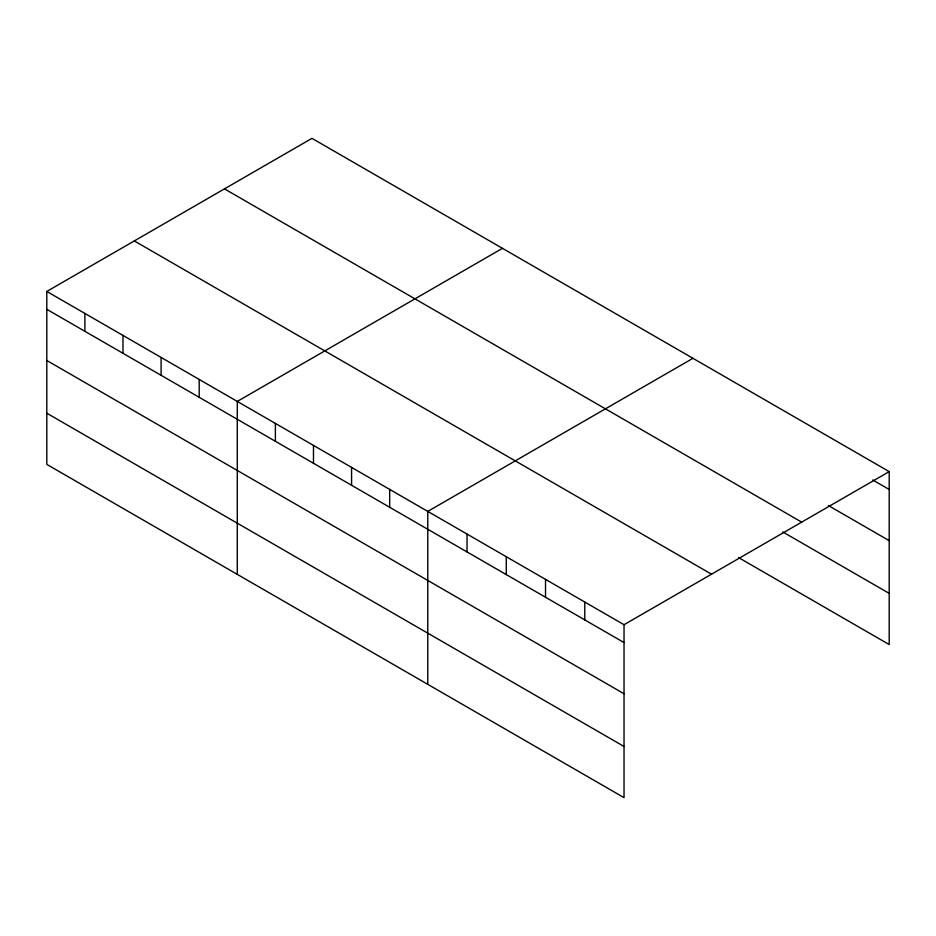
<?xml version="1.0" encoding="UTF-8"?>
<svg xmlns="http://www.w3.org/2000/svg" width="936" height="936" viewBox="0 0 936 936"><rect width="100%" height="100%" fill="white"/><g stroke="black" fill="none" stroke-linecap="round" stroke-linejoin="round"><path stroke-width="1.4" d="M46.8 291.447L624.031 624.71L624.031 797.647L46.8 464.385L46.8 291.447L311.969 138.352L889.2 471.615L889.2 644.553L738.527 557.563M502.456 248.332L237.288 401.427L237.288 574.365M692.944 358.301L427.775 511.395L427.775 684.333M624.031 624.71L889.2 471.615M872.738 479.981L889.2 489.481M828.418 505.569L889.2 540.657M224.464 188.873L801.696 522.136M782.835 531.976L889.2 593.377M134.304 240.926L711.535 574.189M46.8 309.313L624.031 642.576M46.8 360.489L624.031 693.751M46.8 413.209L624.031 746.472M584.778 602.047L584.778 619.913M545.524 579.384L545.524 597.25M506.282 556.721L506.282 574.587M467.029 534.058L467.029 551.924M389.68 489.399L389.68 507.277M351.573 467.403L351.573 485.281M313.478 445.407L313.478 463.285M275.383 423.423L275.383 441.289M199.192 379.431L199.192 397.297M161.097 357.435L161.097 375.301M122.99 335.439L122.99 353.305M84.895 313.443L84.895 331.309"/></g></svg>
